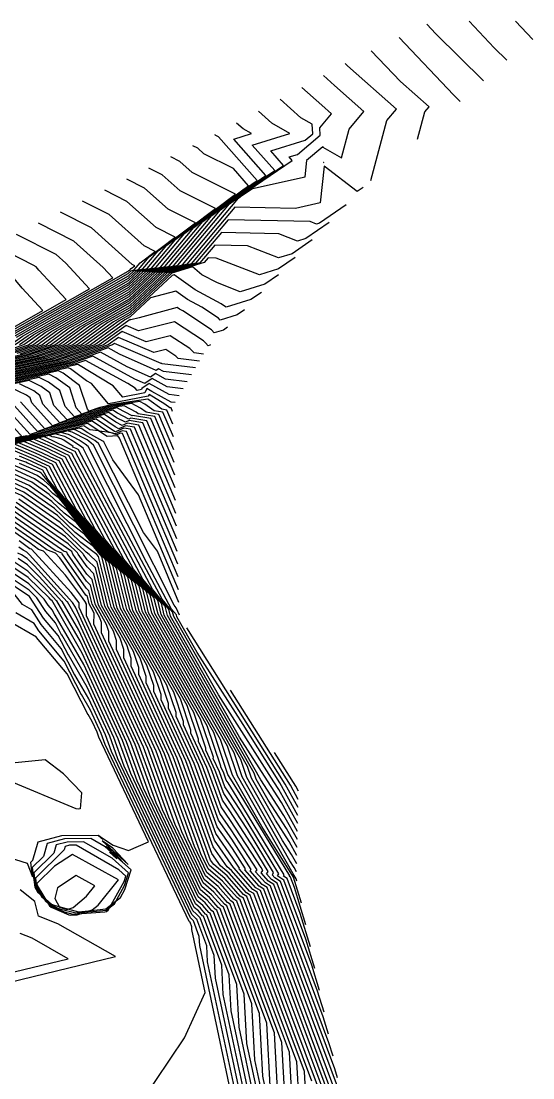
# Model space of a CAD drawing. Header units: metres. Extents: x -113 to 31, y -63 to 51.
# Drawn here: x -2 to 30.8, y -17.1 to 50.6 of the extents above; entities that cross this region are included whole.
import ezdxf

# ---------------------------------------------------------------- set-up
doc = ezdxf.new("R2010")
doc.units = ezdxf.units.M

msp = doc.modelspace()

# ---------------------------------------------------------------- linework, layer by layer
for p, q in [((23.961, 50.415), (24.553, 49.792)), ((26.686, 50.594), (28.284, 48.893)), ((30.76, 49.423), (29.653, 50.601)), ((22.183, 49.562), (25.676, 45.888)), ((24.553, 49.792), (27.598, 46.779)), ((28.284, 48.893), (29.092, 48.094)), ((22.274, 46.743), (20.405, 48.708)), ((18.873, 47.749), (18.727, 47.879)), ((22.026, 44.971), (18.873, 47.749)), ((18.054, 46.479), (17.338, 47.118)), ((24.114, 45.122), (22.274, 46.743)), ((17.235, 45.21), (15.949, 46.358)), ((19.938, 44.82), (18.054, 46.479)), ((15.886, 44.414), (14.56, 45.597)), ((25.676, 45.888), (26.105, 45.464)), ((14.04, 44.062), (13.171, 44.837)), ((17.101, 43.771), (17.85, 44.669)), ((17.85, 44.669), (17.235, 45.21)), ((18.983, 43.676), (19.938, 44.82)), ((21.408, 44.23), (22.026, 44.971)), ((23.362, 43.04), (23.833, 44.785)), ((23.833, 44.785), (24.114, 45.122)), ((12.194, 43.709), (11.782, 44.077)), ((15.184, 43.413), (14.04, 44.062)), ((16.629, 43.993), (15.886, 44.414)), ((16.657, 43.38), (16.629, 43.993)), ((20.375, 40.398), (21.408, 44.23)), ((10.419, 43.307), (10.391, 43.321)), ((10.456, 43.274), (10.419, 43.307)), ((11.597, 43.049), (12.736, 43.402)), ((12.736, 43.402), (12.194, 43.709)), ((12.78, 42.668), (15.184, 43.413)), ((16.179, 42.973), (16.657, 43.38)), ((17.123, 43.303), (17.101, 43.771)), ((18.491, 41.85), (18.983, 43.676)), ((10.627, 43.189), (10.456, 43.274)), ((13.101, 40.387), (10.627, 43.189)), ((13.661, 40.712), (11.597, 43.049)), ((14.221, 41.036), (12.78, 42.668)), ((13.964, 42.287), (16.179, 42.973)), ((15.674, 42.069), (17.123, 43.303)), ((9.285, 42.458), (8.978, 42.613)), ((9.689, 42.096), (9.285, 42.458)), ((11.575, 41.156), (9.689, 42.096)), ((14.781, 41.361), (13.964, 42.287)), ((15.147, 41.906), (15.674, 42.069)), ((16.261, 41.688), (17.3, 42.564)), ((17.3, 42.564), (17.309, 42.532)), ((17.309, 42.532), (18.491, 41.85)), ((8.15, 41.608), (7.565, 41.904)), ((8.922, 40.918), (8.15, 41.608)), ((12.045, 39.436), (15.341, 41.685)), ((12.069, 39.51), (14.781, 41.361)), ((15.341, 41.685), (15.147, 41.906)), ((16.176, 40.634), (16.288, 41.672)), ((16.288, 41.672), (16.261, 41.688)), ((17.39, 41.318), (17.135, 38.958)), ((17.361, 41.558), (17.345, 41.544)), ((17.345, 41.544), (17.368, 41.53)), ((17.368, 41.53), (17.361, 41.558)), ((19.508, 39.688), (17.39, 41.318)), ((7.016, 40.759), (6.152, 41.196)), ((8.155, 39.74), (7.016, 40.759)), ((11.717, 39.525), (8.922, 40.918)), ((12.541, 40.063), (11.575, 41.156)), ((12.094, 39.585), (14.221, 41.036)), ((12.118, 39.659), (13.661, 40.712)), ((12.792, 39.888), (16.176, 40.634)), ((5.882, 39.909), (4.739, 40.488)), ((12.142, 39.733), (13.101, 40.387)), ((12.167, 39.807), (12.541, 40.063)), ((19.887, 39.947), (19.508, 39.688)), ((4.747, 39.06), (3.326, 39.779)), ((7.388, 38.561), (5.882, 39.909)), ((7.89, 36.639), (11.717, 39.525)), ((10.427, 38.608), (8.155, 39.74)), ((8.302, 35.002), (11.904, 39.274)), ((8.463, 37.015), (12.167, 39.807)), ((9.036, 37.392), (12.142, 39.733)), ((9.61, 37.768), (12.118, 39.659)), ((10.183, 38.145), (12.094, 39.585)), ((10.757, 38.521), (12.069, 39.51)), ((11.33, 38.897), (12.045, 39.436)), ((11.904, 39.274), (12.021, 39.362)), ((12.021, 39.362), (12.792, 39.888)), ((3.613, 38.211), (1.913, 39.071)), ((6.621, 37.383), (4.747, 39.06)), ((7.316, 36.263), (10.427, 38.608)), ((8.021, 34.972), (11.33, 38.897)), ((11.67, 38.693), (8.584, 35.032)), ((15.561, 38.611), (11.67, 38.693)), ((17.135, 38.958), (15.561, 38.611)), ((18.8, 38.828), (17.094, 37.662)), ((2.479, 37.361), (0.5, 38.362)), ((5.854, 36.205), (3.613, 38.211)), ((9.136, 37.69), (7.388, 38.561)), ((7.458, 34.912), (10.183, 38.145)), ((7.739, 34.942), (10.757, 38.521)), ((1.344, 36.512), (-0.914, 37.654)), ((5.087, 35.027), (2.479, 37.361)), ((7.845, 36.773), (6.621, 37.383)), ((6.743, 35.886), (9.136, 37.69)), ((6.895, 34.852), (9.036, 37.392)), ((7.176, 34.882), (9.61, 37.768)), ((11.24, 37.879), (8.865, 35.062)), ((16.483, 37.769), (11.24, 37.879)), ((17.713, 37.709), (16.214, 36.685)), ((16.906, 37.605), (16.483, 37.769)), ((17.094, 37.662), (16.906, 37.605)), ((0.21, 35.662), (-2.327, 36.945)), ((6.169, 35.51), (7.845, 36.773)), ((6.332, 34.792), (7.89, 36.639)), ((6.613, 34.822), (8.463, 37.015)), ((10.809, 37.065), (9.146, 35.092)), ((14.481, 36.988), (10.809, 37.065)), ((15.682, 36.521), (14.481, 36.988)), ((16.627, 36.589), (15.335, 35.708)), ((16.214, 36.685), (15.682, 36.521)), ((-1.264, 34.985), (-3.74, 36.237)), ((3.238, 34.817), (1.344, 36.512)), ((5.769, 34.731), (6.743, 35.886)), ((6.554, 35.856), (5.854, 36.205)), ((6.05, 34.761), (7.316, 36.263)), ((10.379, 36.25), (9.428, 35.123)), ((12.479, 36.207), (10.379, 36.25)), ((14.459, 35.437), (12.479, 36.207)), ((0.841, 35.097), (0.21, 35.662)), ((5.487, 34.701), (6.169, 35.51)), ((5.596, 35.134), (6.554, 35.856)), ((9.949, 35.436), (9.709, 35.153)), ((10.477, 35.425), (9.949, 35.436)), ((13.235, 34.354), (10.477, 35.425)), ((15.54, 35.47), (14.456, 34.73)), ((15.335, 35.708), (14.459, 35.437)), ((-2.679, 30.307), (4.832, 34.582)), ((-1.059, 34.862), (-1.264, 34.985)), ((-0.89, 34.659), (-1.059, 34.862)), ((0.86, 32.771), (-0.89, 34.659)), ((2.35, 33.469), (0.841, 35.097)), ((3.84, 34.167), (3.238, 34.817)), ((4.832, 34.582), (4.881, 34.628)), ((4.838, 34.436), (5.034, 34.618)), ((4.845, 34.29), (5.188, 34.609)), ((4.851, 34.144), (5.341, 34.599)), ((4.858, 33.997), (5.494, 34.59)), ((4.864, 33.851), (5.647, 34.581)), ((4.871, 33.705), (5.8, 34.571)), ((4.877, 33.559), (5.953, 34.562)), ((4.881, 34.628), (4.924, 34.641)), ((4.884, 33.413), (6.106, 34.552)), ((4.89, 33.267), (6.26, 34.543)), ((4.897, 33.121), (6.413, 34.533)), ((4.903, 32.975), (6.566, 34.524)), ((4.91, 32.829), (6.719, 34.514)), ((4.924, 34.641), (5.022, 34.757)), ((5.022, 34.757), (5.264, 34.939)), ((5.034, 34.618), (5.206, 34.671)), ((5.264, 34.939), (5.087, 35.027)), ((5.188, 34.609), (5.487, 34.701)), ((5.206, 34.671), (5.596, 35.134)), ((5.341, 34.599), (5.769, 34.731)), ((5.494, 34.59), (6.05, 34.761)), ((5.647, 34.581), (6.332, 34.792)), ((5.8, 34.571), (6.613, 34.822)), ((5.953, 34.562), (6.895, 34.852)), ((6.106, 34.552), (7.176, 34.882)), ((6.26, 34.543), (7.458, 34.912)), ((6.413, 34.533), (7.739, 34.942)), ((6.566, 34.524), (8.021, 34.972)), ((6.719, 34.514), (8.302, 35.002)), ((8.584, 35.032), (6.872, 34.505)), ((8.865, 35.062), (7.025, 34.496)), ((9.146, 35.092), (7.178, 34.486)), ((9.428, 35.123), (7.331, 34.477)), ((9.709, 35.153), (7.485, 34.467)), ((8.948, 34.861), (7.638, 34.458)), ((9.559, 34.347), (8.948, 34.861)), ((14.456, 34.73), (13.235, 34.354)), ((-3.044, 30.249), (3.84, 34.167)), ((-1.955, 33.502), (-2.462, 34.111)), ((-2.314, 30.365), (4.838, 34.436)), ((-1.948, 30.423), (4.845, 34.29)), ((-1.583, 30.481), (4.851, 34.144)), ((-1.218, 30.539), (4.858, 33.997)), ((-0.853, 30.597), (4.864, 33.851)), ((6.872, 34.505), (4.916, 32.683)), ((7.025, 34.496), (4.922, 32.536)), ((7.178, 34.486), (4.929, 32.39)), ((7.331, 34.477), (4.935, 32.244)), ((7.485, 34.467), (4.942, 32.098)), ((7.638, 34.458), (4.948, 31.952)), ((7.649, 34.316), (4.955, 31.806)), ((7.785, 34.353), (7.649, 34.316)), ((9.13, 33.394), (7.785, 34.353)), ((10.548, 33.838), (9.559, 34.347)), ((12.011, 33.27), (10.548, 33.838)), ((14.453, 34.351), (13.577, 33.753)), ((-3.409, 30.191), (2.35, 33.469)), ((-0.63, 32.072), (-1.955, 33.502)), ((-0.488, 30.656), (4.871, 33.705)), ((-0.122, 30.714), (4.877, 33.559)), ((0.243, 30.772), (4.884, 33.413)), ((0.608, 30.83), (4.89, 33.267)), ((7.875, 33.311), (6.264, 32.874)), ((8.629, 32.773), (7.875, 33.311)), ((10.785, 32.507), (9.13, 33.394)), ((13.577, 33.753), (12.011, 33.27)), ((13.366, 33.232), (12.697, 32.775)), ((-3.774, 30.133), (0.86, 32.771)), ((0.973, 30.888), (4.897, 33.121)), ((1.339, 30.946), (4.903, 32.975)), ((1.704, 31.004), (4.91, 32.829)), ((4.916, 32.683), (2.069, 31.062)), ((4.922, 32.536), (2.434, 31.12)), ((6.264, 32.874), (4.961, 31.66)), ((9.557, 32.276), (8.629, 32.773)), ((11.076, 32.316), (10.785, 32.507)), ((12.697, 32.775), (11.103, 32.283)), ((-4.14, 30.075), (-0.63, 32.072)), ((4.929, 32.39), (2.799, 31.178)), ((4.935, 32.244), (3.165, 31.236)), ((4.942, 32.098), (3.53, 31.295)), ((4.948, 31.952), (3.895, 31.353)), ((4.955, 31.806), (4.26, 31.411)), ((7.965, 32.269), (5.536, 31.609)), ((8.128, 32.153), (7.965, 32.269)), ((8.329, 32.045), (8.128, 32.153)), ((10.168, 30.837), (8.329, 32.045)), ((10.622, 31.576), (9.557, 32.276)), ((11.103, 32.283), (11.076, 32.316)), ((12.28, 32.113), (11.818, 31.798)), ((2.799, 31.178), (0.992, 29.876)), ((3.165, 31.236), (1.276, 29.875)), ((3.53, 31.295), (1.559, 29.874)), ((3.895, 31.353), (1.843, 29.873)), ((4.26, 31.411), (2.126, 29.872)), ((4.625, 31.469), (2.41, 29.871)), ((4.952, 31.499), (2.693, 29.871)), ((4.961, 31.66), (4.625, 31.469)), ((4.999, 31.478), (4.952, 31.499)), ((5.536, 31.609), (4.999, 31.478)), ((7.793, 31.339), (5.488, 30.776)), ((9.668, 30.124), (7.793, 31.339)), ((10.718, 31.459), (10.622, 31.576)), ((11.818, 31.798), (10.718, 31.459)), ((-2.41, 29.885), (-1.583, 30.481)), ((-2.126, 29.884), (-1.218, 30.539)), ((-1.843, 29.884), (-0.853, 30.597)), ((-1.559, 29.883), (-0.488, 30.656)), ((-1.276, 29.882), (-0.122, 30.714)), ((-0.992, 29.881), (0.243, 30.772)), ((-0.709, 29.88), (0.608, 30.83)), ((-0.425, 29.88), (0.973, 30.888)), ((-0.142, 29.879), (1.339, 30.946)), ((0.142, 29.878), (1.704, 31.004)), ((2.069, 31.062), (0.425, 29.877)), ((2.434, 31.12), (0.709, 29.876)), ((4.704, 31.115), (2.977, 29.87)), ((4.457, 30.732), (3.261, 29.869)), ((5.977, 30.074), (4.457, 30.732)), ((5.488, 30.776), (4.704, 31.115)), ((7.522, 30.451), (5.977, 30.074)), ((8.779, 29.637), (7.522, 30.451)), ((10.333, 30.634), (10.168, 30.837)), ((10.939, 30.82), (10.333, 30.634)), ((11.193, 30.994), (10.939, 30.82)), ((-3.021, 29.478), (-1.843, 29.884)), ((-2.834, 29.444), (-1.559, 29.883)), ((-2.693, 29.886), (-1.948, 30.423)), ((-2.648, 29.41), (-1.276, 29.882)), ((-2.461, 29.375), (-0.992, 29.881)), ((-2.275, 29.341), (-0.709, 29.88)), ((-2.089, 29.307), (-0.425, 29.88)), ((-1.902, 29.273), (-0.142, 29.879)), ((-1.716, 29.238), (0.142, 29.878)), ((0.425, 29.877), (-1.53, 29.204)), ((0.709, 29.876), (-1.343, 29.17)), ((0.992, 29.876), (-1.157, 29.136)), ((1.276, 29.875), (-0.971, 29.101)), ((1.559, 29.874), (-0.784, 29.067)), ((1.843, 29.873), (-0.598, 29.033)), ((2.126, 29.872), (-0.412, 28.999)), ((2.41, 29.871), (-0.225, 28.964)), ((2.693, 29.871), (-0.039, 28.93)), ((2.977, 29.87), (0.148, 28.896)), ((3.261, 29.869), (0.334, 28.861)), ((3.544, 29.868), (0.52, 28.827)), ((3.828, 29.867), (0.707, 28.793)), ((4.21, 30.349), (3.544, 29.868)), ((3.963, 29.965), (3.828, 29.867)), ((6.955, 28.67), (3.963, 29.965)), ((6.466, 29.372), (4.21, 30.349)), ((9.793, 30), (9.668, 30.124)), ((9.949, 29.809), (9.793, 30)), ((10.06, 29.843), (9.949, 29.809)), ((10.106, 29.875), (10.06, 29.843)), ((-4.639, 28.687), (-1.902, 29.273)), ((-4.604, 28.62), (-1.716, 29.238)), ((-1.53, 29.204), (-4.568, 28.554)), ((-1.343, 29.17), (-4.533, 28.487)), ((-1.157, 29.136), (-4.498, 28.421)), ((-0.971, 29.101), (-4.462, 28.354)), ((3.542, 29.671), (0.893, 28.759)), ((3.06, 29.406), (1.079, 28.724)), ((2.578, 29.142), (1.266, 28.69)), ((5.258, 27.668), (2.578, 29.142)), ((4.763, 28.47), (3.06, 29.406)), ((4.268, 29.271), (3.542, 29.671)), ((6.621, 28.236), (4.268, 29.271)), ((7.25, 29.564), (6.466, 29.372)), ((7.889, 29.15), (7.25, 29.564)), ((8.033, 29.006), (7.889, 29.15)), ((9.063, 29.354), (8.779, 29.637)), ((9.661, 29.28), (9.063, 29.354)), ((-0.784, 29.067), (-4.427, 28.287)), ((-0.598, 29.033), (-4.392, 28.221)), ((-0.412, 28.999), (-4.356, 28.154)), ((-0.225, 28.964), (-4.321, 28.088)), ((-0.039, 28.93), (-4.286, 28.021)), ((0.148, 28.896), (-4.251, 27.954)), ((0.334, 28.861), (-4.215, 27.888)), ((0.52, 28.827), (-4.18, 27.821)), ((0.707, 28.793), (-4.145, 27.755)), ((0.893, 28.759), (-4.109, 27.688)), ((1.079, 28.724), (-4.074, 27.622)), ((1.266, 28.69), (-4.039, 27.555)), ((1.452, 28.656), (-4.003, 27.488)), ((1.609, 28.615), (-3.968, 27.422)), ((2.096, 28.878), (1.452, 28.656)), ((1.615, 28.613), (1.609, 28.615)), ((1.65, 28.586), (1.615, 28.613)), ((3.876, 27.247), (1.65, 28.586)), ((4.8, 27.391), (2.096, 28.878)), ((6.26, 27.812), (4.763, 28.47)), ((6.979, 28.676), (6.955, 28.67)), ((6.999, 28.663), (6.979, 28.676)), ((7.003, 28.659), (6.999, 28.663)), ((9.14, 28.392), (7.003, 28.659)), ((9.401, 28.836), (8.033, 29.006)), ((0.987, 28.408), (-3.933, 27.355)), ((0.365, 28.201), (-3.897, 27.289)), ((-0.258, 27.993), (-3.862, 27.222)), ((-0.88, 27.786), (-3.827, 27.155)), ((-0.268, 27.488), (-0.88, 27.786)), ((0.202, 27.769), (-0.258, 27.993)), ((1.084, 27.118), (0.202, 27.769)), ((0.673, 28.05), (0.365, 28.201)), ((1.719, 27.277), (0.673, 28.05)), ((1.144, 28.332), (0.987, 28.408)), ((2.17, 27.574), (1.144, 28.332)), ((6.577, 28.032), (6.26, 27.812)), ((7.213, 27.68), (6.577, 28.032)), ((6.777, 28.345), (6.621, 28.236)), ((7.09, 28.172), (6.777, 28.345)), ((8.88, 27.948), (7.09, 28.172)), ((-1.503, 27.579), (-3.791, 27.089)), ((-1.681, 26.645), (-2.747, 27.164)), ((-1.21, 26.926), (-2.125, 27.371)), ((-0.739, 27.207), (-1.503, 27.579)), ((-0.187, 26.799), (-0.739, 27.207)), ((0.449, 26.958), (-0.268, 27.488)), ((1.506, 25.835), (1.084, 27.118)), ((2.22, 25.755), (1.719, 27.277)), ((2.477, 27.389), (2.17, 27.574)), ((3.572, 26.086), (2.477, 27.389)), ((4.485, 26.522), (3.876, 27.247)), ((5.275, 27.105), (4.8, 27.391)), ((5.898, 27.387), (5.258, 27.668)), ((5.398, 26.959), (5.275, 27.105)), ((5.717, 27.087), (5.683, 27.014)), ((6.178, 27.407), (5.717, 27.087)), ((6.378, 27.719), (5.898, 27.387)), ((6.035, 27.081), (5.903, 26.795)), ((6.344, 26.891), (6.035, 27.081)), ((7.459, 26.696), (6.178, 27.407)), ((7.336, 27.188), (6.378, 27.719)), ((8.62, 27.504), (7.213, 27.68)), ((8.359, 27.06), (7.336, 27.188)), ((-1.457, 26.479), (-1.681, 26.645)), ((-1.35, 26.154), (-1.457, 26.479)), ((-0.822, 26.639), (-1.21, 26.926)), ((-0.636, 26.074), (-0.822, 26.639)), ((0.078, 25.994), (-0.187, 26.799)), ((0.792, 25.914), (0.449, 26.958)), ((6.122, 26.577), (3.572, 26.086)), ((5.903, 26.795), (4.485, 26.522)), ((5.683, 27.014), (5.398, 26.959)), ((6.174, 26.689), (6.122, 26.577)), ((7.188, 26.067), (6.174, 26.689)), ((7.583, 26.205), (6.344, 26.891)), ((8.099, 26.617), (7.459, 26.696)), ((-0.971, 24.316), (-2.46, 25.962)), ((-0.499, 24.503), (-2.064, 26.233)), ((-0.027, 24.691), (-1.35, 26.154)), ((0.445, 24.879), (-0.636, 26.074)), ((0.917, 25.067), (0.078, 25.994)), ((1.389, 25.255), (0.792, 25.914)), ((1.861, 25.443), (1.506, 25.835)), ((3.131, 25.739), (1.971, 25.453)), ((2.333, 25.631), (2.22, 25.755)), ((3.022, 25.865), (2.333, 25.631)), ((3.261, 25.848), (2.496, 25.659)), ((4.127, 25.834), (2.87, 25.522)), ((4.097, 25.903), (3, 25.631)), ((3.392, 25.956), (3.022, 25.865)), ((3.949, 25.942), (3.131, 25.739)), ((3.8, 25.982), (3.261, 25.848)), ((3.652, 26.021), (3.392, 25.956)), ((6.083, 26.387), (3.652, 26.021)), ((5.577, 26.249), (3.8, 25.982)), ((5.071, 26.111), (3.949, 25.942)), ((4.565, 25.973), (4.097, 25.903)), ((4.189, 25.792), (4.127, 25.834)), ((5.083, 25.323), (4.189, 25.792)), ((5.336, 25.564), (4.565, 25.973)), ((5.612, 25.824), (5.071, 26.111)), ((5.889, 26.084), (5.577, 26.249)), ((5.986, 25.555), (5.612, 25.824)), ((6.49, 25.652), (5.889, 26.084)), ((6.165, 26.344), (6.083, 26.387)), ((6.994, 25.748), (6.165, 26.344)), ((7.319, 25.694), (6.994, 25.748)), ((7.498, 25.844), (7.188, 26.067)), ((7.579, 25.831), (7.498, 25.844)), ((7.674, 25.606), (7.579, 25.831)), ((7.839, 26.173), (7.583, 26.205)), ((-1.443, 24.128), (-2.677, 25.492)), ((2.348, 25.088), (-1.183, 24.216)), ((2.479, 25.196), (-0.657, 24.422)), ((2.609, 25.305), (-0.132, 24.628)), ((2.739, 25.413), (0.394, 24.834)), ((0.92, 25.04), (0.445, 24.879)), ((1.445, 25.247), (0.917, 25.067)), ((2.87, 25.522), (0.92, 25.04)), ((1.971, 25.453), (1.389, 25.255)), ((3, 25.631), (1.445, 25.247)), ((2.496, 25.659), (1.861, 25.443)), ((2.786, 25.12), (2.218, 24.979)), ((3.054, 25.263), (2.348, 25.088)), ((3.322, 25.406), (2.479, 25.196)), ((3.59, 25.549), (2.609, 25.305)), ((3.859, 25.691), (2.739, 25.413)), ((3.95, 24.332), (2.786, 25.12)), ((3.998, 24.624), (3.054, 25.263)), ((4.046, 24.916), (3.322, 25.406)), ((4.094, 25.208), (3.59, 25.549)), ((4.141, 25.5), (3.859, 25.691)), ((4.658, 24.912), (4.094, 25.208)), ((4.871, 25.117), (4.141, 25.5)), ((5.006, 25.179), (4.871, 25.117)), ((6.023, 25.011), (5.006, 25.179)), ((5.119, 25.339), (5.083, 25.323)), ((6.282, 25.148), (5.119, 25.339)), ((5.482, 25.459), (5.336, 25.564)), ((6.542, 25.284), (5.482, 25.459)), ((6.801, 25.421), (5.986, 25.555)), ((7.811, 21.529), (6.282, 25.148)), ((7.06, 25.558), (6.49, 25.652)), ((7.784, 22.344), (6.542, 25.284)), ((7.756, 23.16), (6.801, 25.421)), ((7.729, 23.975), (7.06, 25.558)), ((7.701, 24.79), (7.319, 25.694)), ((1.826, 24.654), (-3.285, 23.392)), ((-1.914, 23.94), (-2.894, 25.023)), ((1.325, 24.452), (-2.87, 23.434)), ((1.957, 24.762), (-2.759, 23.598)), ((2.087, 24.871), (-2.234, 23.804)), ((0.919, 24.36), (-2.127, 23.622)), ((2.218, 24.979), (-1.708, 24.01)), ((-0.657, 24.422), (-0.971, 24.316)), ((1.696, 24.545), (-0.758, 23.939)), ((-0.132, 24.628), (-0.499, 24.503)), ((0.394, 24.834), (-0.027, 24.691)), ((1.243, 24.271), (0.919, 24.36)), ((1.476, 24.41), (1.325, 24.452)), ((2.096, 24.091), (1.476, 24.41)), ((1.714, 24.549), (1.696, 24.545)), ((1.757, 24.52), (1.714, 24.549)), ((1.821, 24.511), (1.757, 24.52)), ((2.241, 24.247), (1.821, 24.511)), ((1.982, 24.692), (1.826, 24.654)), ((2.25, 24.835), (1.957, 24.762)), ((2.366, 24.432), (1.982, 24.692)), ((2.518, 24.978), (2.087, 24.871)), ((2.975, 24.344), (2.25, 24.835)), ((2.927, 24.357), (2.366, 24.432)), ((3.584, 24.256), (2.518, 24.978)), ((4.44, 24.375), (3.995, 24.173)), ((4.234, 24.5), (3.998, 24.624)), ((4.553, 24.536), (4.021, 24.295)), ((4.446, 24.706), (4.046, 24.916)), ((4.666, 24.696), (4.234, 24.5)), ((4.726, 24.328), (4.44, 24.375)), ((4.779, 24.857), (4.446, 24.706)), ((4.986, 24.464), (4.553, 24.536)), ((4.893, 25.018), (4.658, 24.912)), ((5.245, 24.601), (4.666, 24.696)), ((5.504, 24.738), (4.779, 24.857)), ((5.764, 24.874), (4.893, 25.018)), ((7.949, 17.452), (4.986, 24.464)), ((7.921, 18.268), (5.245, 24.601)), ((7.894, 19.083), (5.504, 24.738)), ((7.866, 19.898), (5.764, 24.874)), ((7.839, 20.714), (6.023, 25.011)), ((-1.384, 23.809), (-3.647, 23.407)), ((-0.642, 23.996), (-3.622, 23.467)), ((-0.758, 23.939), (-3.613, 23.247)), ((-0.314, 24.11), (-3.596, 23.528)), ((-0.763, 24.086), (-3.57, 23.588)), ((-1.212, 24.062), (-3.545, 23.648)), ((-1.661, 24.037), (-3.519, 23.708)), ((-0.88, 22.833), (-3.382, 23.909)), ((-0.696, 22.966), (-2.884, 23.906)), ((-0.513, 23.099), (-2.297, 23.865)), ((-1.711, 23.825), (-2.11, 24.013)), ((-1.708, 24.01), (-1.914, 23.94)), ((-0.33, 23.231), (-1.711, 23.825)), ((-1.125, 23.784), (-1.661, 24.037)), ((-1.183, 24.216), (-1.443, 24.128)), ((0.513, 24.269), (-1.384, 23.809)), ((-0.538, 23.743), (-1.212, 24.062)), ((-0.147, 23.364), (-1.125, 23.784)), ((0.048, 23.703), (-0.763, 24.086)), ((0.107, 24.178), (-0.642, 23.996)), ((0.036, 23.497), (-0.538, 23.743)), ((0.014, 23.955), (-0.314, 24.11)), ((0.051, 23.99), (0.014, 23.955)), ((0.219, 23.629), (0.048, 23.703)), ((0.543, 23.854), (0.051, 23.99)), ((0.776, 23.993), (0.107, 24.178)), ((1.01, 24.132), (0.513, 24.269)), ((0.701, 23.773), (0.543, 23.854)), ((1.297, 23.364), (0.701, 23.773)), ((1.2, 23.775), (0.776, 23.993)), ((1.7, 23.777), (1.01, 24.132)), ((1.859, 23.323), (1.2, 23.775)), ((2.199, 23.78), (1.243, 24.271)), ((2.082, 23.515), (1.7, 23.777)), ((2.706, 23.75), (2.096, 24.091)), ((2.305, 23.707), (2.199, 23.78)), ((3.218, 23.699), (2.241, 24.247)), ((2.601, 23.459), (2.305, 23.707)), ((2.932, 23.56), (2.706, 23.75)), ((3.496, 23.998), (2.927, 24.357)), ((3.68, 24.249), (2.975, 24.344)), ((3.264, 23.661), (3.218, 23.699)), ((4.171, 24.04), (3.496, 23.998)), ((3.839, 24.222), (3.584, 24.256)), ((4.109, 24.115), (3.68, 24.249)), ((3.995, 24.173), (3.839, 24.222)), ((4.021, 24.295), (3.95, 24.332)), ((4.327, 24.214), (4.109, 24.115)), ((4.273, 23.901), (4.171, 24.04)), ((8.031, 15.007), (4.273, 23.901)), ((4.467, 24.191), (4.327, 24.214)), ((8.004, 15.822), (4.467, 24.191)), ((7.976, 16.637), (4.726, 24.328)), ((-1.063, 22.701), (-2.967, 23.519)), ((-1.246, 22.568), (-2.552, 23.129)), ((0.159, 22.766), (-0.513, 23.099)), ((0.451, 22.845), (-0.33, 23.231)), ((0.743, 22.924), (-0.147, 23.364)), ((1.034, 23.003), (0.036, 23.497)), ((1.326, 23.082), (0.219, 23.629)), ((1.256, 23.34), (1.294, 23.351)), ((1.618, 23.161), (1.256, 23.34)), ((1.294, 23.351), (1.297, 23.364)), ((1.434, 23.033), (1.326, 23.082)), ((5.779, 14.877), (1.434, 23.033)), ((1.64, 23.151), (1.618, 23.161)), ((6.39, 14.237), (1.64, 23.151)), ((1.939, 23.256), (1.859, 23.323)), ((3.536, 20.099), (1.939, 23.256)), ((2.27, 23.358), (2.082, 23.515)), ((6.037, 15.909), (2.27, 23.358)), ((7.787, 13.205), (2.601, 23.459)), ((5.816, 17.86), (2.932, 23.56)), ((3.844, 22.514), (3.264, 23.661)), ((-1.722, 22.35), (-2.431, 22.602)), ((-1.429, 22.435), (-2.137, 22.74)), ((-1.612, 22.303), (-1.722, 22.35)), ((-1.3, 22.372), (-1.429, 22.435)), ((-0.425, 21.973), (-1.3, 22.372)), ((-1.008, 22.451), (-1.246, 22.568)), ((-0.717, 22.53), (-1.063, 22.701)), ((-0.218, 22.09), (-1.008, 22.451)), ((-0.425, 22.608), (-0.88, 22.833)), ((-0.012, 22.208), (-0.717, 22.53)), ((-0.133, 22.687), (-0.696, 22.966)), ((0.195, 22.326), (-0.425, 22.608)), ((0.401, 22.444), (-0.133, 22.687)), ((0.608, 22.562), (0.159, 22.766)), ((2.727, 18.078), (0.401, 22.444)), ((0.814, 22.68), (0.451, 22.845)), ((3.338, 17.438), (0.608, 22.562)), ((1.021, 22.797), (0.743, 22.924)), ((3.948, 16.797), (0.814, 22.68)), ((4.559, 16.157), (1.021, 22.797)), ((1.227, 22.915), (1.034, 23.003)), ((5.169, 15.517), (1.227, 22.915)), ((5.487, 20.278), (3.844, 22.514)), ((-2.013, 20.215), (-6.083, 22.065)), ((-1.844, 20.429), (-5.614, 22.143)), ((-1.674, 20.643), (-4.841, 22.083)), ((-1.505, 20.857), (-4.067, 22.022)), ((-1.336, 21.072), (-3.294, 21.961)), ((-1.747, 21.84), (-2.734, 22.255)), ((-1.167, 21.286), (-2.521, 21.901)), ((-0.974, 21.78), (-2.135, 22.268)), ((-0.998, 21.5), (-1.747, 21.84)), ((-1.592, 22.293), (-1.612, 22.303)), ((-0.631, 21.855), (-1.592, 22.293)), ((-0.829, 21.714), (-0.974, 21.78)), ((-0.747, 21.656), (-0.829, 21.714)), ((-0.703, 21.614), (-0.747, 21.656)), ((-0.325, 21.279), (-0.631, 21.855)), ((0.286, 20.638), (-0.425, 21.973)), ((0.896, 19.998), (-0.218, 22.09)), ((1.507, 19.358), (-0.012, 22.208)), ((2.117, 18.718), (0.195, 22.326)), ((-0.226, 20.298), (-1.336, 21.072)), ((-0.399, 20.751), (-1.167, 21.286)), ((-0.573, 21.204), (-0.998, 21.5)), ((-0.658, 21.58), (-0.703, 21.614)), ((4.571, 15.194), (-0.658, 21.58)), ((-0.347, 20.986), (-0.573, 21.204)), ((-0.113, 20.81), (-0.347, 20.986)), ((4.81, 15.007), (-0.325, 21.279)), ((0.295, 18.94), (-1.844, 20.429)), ((0.122, 19.393), (-1.674, 20.643)), ((-0.052, 19.845), (-1.505, 20.857)), ((0.009, 20.358), (-0.399, 20.751)), ((4.331, 15.381), (-0.113, 20.81)), ((0.431, 20.04), (0.009, 20.358)), ((5.049, 14.82), (0.286, 20.638)), ((0.816, 17.581), (-2.351, 19.787)), ((0.643, 18.034), (-2.182, 20.001)), ((0.469, 18.487), (-2.013, 20.215)), ((0.365, 19.73), (-0.226, 20.298)), ((0.721, 19.102), (-0.052, 19.845)), ((0.975, 19.269), (0.365, 19.73)), ((4.092, 15.568), (0.431, 20.04)), ((5.288, 14.634), (0.896, 19.998)), ((7, 13.596), (3.536, 20.099)), ((8.059, 14.191), (5.487, 20.278)), ((0.561, 16.764), (-2.858, 19.145)), ((1.164, 16.676), (-2.689, 19.359)), ((0.99, 17.129), (-2.52, 19.573)), ((1.077, 18.474), (0.122, 19.393)), ((1.52, 18.499), (0.721, 19.102)), ((3.853, 15.754), (0.975, 19.269)), ((5.527, 14.447), (1.507, 19.358)), ((-1.473, 17.185), (-3.365, 18.503)), ((-0.795, 17.044), (-3.196, 18.717)), ((-0.117, 16.904), (-3.027, 18.931)), ((1.433, 17.846), (0.295, 18.94)), ((1.79, 17.218), (0.469, 18.487)), ((2.064, 17.728), (1.077, 18.474)), ((3.614, 15.941), (1.52, 18.499)), ((5.767, 14.26), (2.117, 18.718)), ((2.146, 16.59), (0.643, 18.034)), ((2.609, 16.958), (1.433, 17.846)), ((3.374, 16.128), (2.064, 17.728)), ((6.006, 14.073), (2.727, 18.078)), ((6.701, 16.655), (5.816, 17.86)), ((-1.461, 16.815), (-2.151, 17.325)), ((-0.923, 16.778), (-1.473, 17.185)), ((-0.386, 16.742), (-0.795, 17.044)), ((1.948, 16.494), (0.816, 17.581)), ((1.58, 16.562), (0.99, 17.129)), ((2.818, 16.441), (1.79, 17.218)), ((3.135, 16.315), (2.609, 16.958)), ((6.245, 13.887), (3.338, 17.438)), ((-2.008, 16.432), (-2.246, 16.539)), ((-1.889, 16.72), (-2.175, 16.914)), ((-1.637, 16.185), (-2.008, 16.432)), ((-1.8, 16.681), (-1.889, 16.72)), ((-1.661, 16.588), (-1.8, 16.681)), ((-1.488, 16.417), (-1.661, 16.588)), ((1.265, 13.38), (-1.488, 16.417)), ((-1.369, 16.781), (-1.461, 16.815)), ((1.189, 14.016), (-1.369, 16.781)), ((-0.602, 16.659), (-0.923, 16.778)), ((0.82, 15.122), (-0.602, 16.659)), ((0.165, 16.537), (-0.386, 16.742)), ((0.152, 16.706), (-0.117, 16.904)), ((0.589, 16.542), (0.152, 16.706)), ((0.451, 16.227), (0.165, 16.537)), ((0.689, 16.669), (0.561, 16.764)), ((0.612, 16.497), (0.589, 16.542)), ((2.138, 14.296), (0.612, 16.497)), ((0.898, 16.591), (0.689, 16.669)), ((0.952, 16.486), (0.898, 16.591)), ((2.157, 14.746), (0.952, 16.486)), ((1.212, 16.63), (1.164, 16.676)), ((1.291, 16.474), (1.212, 16.63)), ((2.176, 15.197), (1.291, 16.474)), ((1.631, 16.463), (1.58, 16.562)), ((2.196, 15.647), (1.631, 16.463)), ((1.97, 16.451), (1.948, 16.494)), ((2.215, 16.098), (1.97, 16.451)), ((2.342, 16.442), (2.146, 16.59)), ((2.837, 15.953), (2.342, 16.442)), ((2.941, 16.32), (2.818, 16.441)), ((3.734, 13.081), (2.941, 16.32)), ((3.934, 13.051), (3.135, 16.315)), ((6.484, 13.7), (3.948, 16.797)), ((8.086, 13.376), (6.701, 16.655)), ((-1.566, 14.977), (-2.63, 15.688)), ((-1.59, 15.379), (-2.423, 15.936)), ((-1.614, 15.782), (-2.215, 16.184)), ((-1.176, 15.73), (-1.637, 16.185)), ((-0.864, 15.043), (-1.614, 15.782)), ((0.923, 13.414), (-1.176, 15.73)), ((0.67, 15.935), (0.451, 16.227)), ((2.119, 13.845), (0.67, 15.935)), ((2.63, 15.218), (2.196, 15.647)), ((2.733, 15.585), (2.215, 16.098)), ((3.332, 13.141), (2.733, 15.585)), ((3.533, 13.111), (2.837, 15.953)), ((4.135, 13.021), (3.374, 16.128)), ((4.336, 12.991), (3.614, 15.941)), ((4.537, 12.96), (3.853, 15.754)), ((4.738, 12.93), (4.092, 15.568)), ((6.723, 13.513), (4.559, 16.157)), ((7.611, 12.956), (6.037, 15.909)), ((-1.494, 13.768), (-3.253, 14.943)), ((-1.518, 14.171), (-3.045, 15.191)), ((-1.542, 14.574), (-2.838, 15.44)), ((-0.552, 14.356), (-1.59, 15.379)), ((-0.24, 13.669), (-1.566, 14.977)), ((0.581, 13.448), (-0.864, 15.043)), ((1.908, 13.671), (0.82, 15.122)), ((2.526, 14.851), (2.176, 15.197)), ((3.131, 13.171), (2.63, 15.218)), ((4.939, 12.9), (4.331, 15.381)), ((5.14, 12.87), (4.571, 15.194)), ((5.34, 12.84), (4.81, 15.007)), ((6.963, 13.326), (5.169, 15.517)), ((-0.546, 13.591), (-1.542, 14.574)), ((0.24, 13.482), (-0.552, 14.356)), ((2.319, 14.117), (2.138, 14.296)), ((2.423, 14.484), (2.157, 14.746)), ((2.729, 13.231), (2.423, 14.484)), ((2.93, 13.201), (2.526, 14.851)), ((5.541, 12.81), (5.049, 14.82)), ((5.742, 12.78), (5.288, 14.634)), ((5.943, 12.75), (5.527, 14.447)), ((6.144, 12.72), (5.767, 14.26)), ((7.202, 13.139), (5.779, 14.877)), ((7.441, 12.953), (6.39, 14.237)), ((-1.928, 13.24), (-2.615, 14.13)), ((-1.017, 13.677), (-1.518, 14.171)), ((-1.488, 13.762), (-1.494, 13.768)), ((-0.588, 12.376), (-1.488, 13.762)), ((-0.44, 12.788), (-1.017, 13.677)), ((-0.291, 13.199), (-0.546, 13.591)), ((-0.102, 13.516), (-0.24, 13.669)), ((1.688, 13.35), (1.189, 14.016)), ((2.099, 13.395), (1.908, 13.671)), ((2.216, 13.749), (2.119, 13.845)), ((2.328, 13.292), (2.216, 13.749)), ((2.529, 13.262), (2.319, 14.117)), ((6.345, 12.69), (6.006, 14.073)), ((6.545, 12.659), (6.245, 13.887)), ((6.746, 12.629), (6.484, 13.7)), ((7.68, 12.766), (7, 13.596)), ((-1.345, 12.902), (-1.928, 13.24)), ((-0.737, 11.965), (-1.345, 12.902)), ((-0.025, 12.881), (-0.291, 13.199)), ((-0.069, 13.514), (-0.102, 13.516)), ((1.879, 10.138), (-0.069, 13.514)), ((0.158, 12.525), (-0.025, 12.881)), ((0.265, 13.481), (0.24, 13.482)), ((1.771, 10.87), (0.265, 13.481)), ((0.6, 13.447), (0.581, 13.448)), ((1.664, 11.601), (0.6, 13.447)), ((0.934, 13.413), (0.923, 13.414)), ((1.557, 12.333), (0.934, 13.413)), ((1.268, 13.38), (1.265, 13.38)), ((1.449, 13.065), (1.268, 13.38)), ((5.541, 4.197), (1.449, 13.065)), ((1.686, 13.05), (1.688, 13.35)), ((5.811, 4.109), (1.686, 13.05)), ((2.112, 13.382), (2.099, 13.395)), ((2.127, 13.322), (2.112, 13.382)), ((2.162, 13.261), (2.127, 13.322)), ((2.169, 13.239), (2.162, 13.261)), ((2.164, 12.514), (2.169, 13.239)), ((2.591, 12.828), (2.328, 13.292)), ((3.021, 12.396), (2.529, 13.262)), ((3.451, 11.963), (2.729, 13.231)), ((3.881, 11.53), (2.93, 13.201)), ((4.31, 11.098), (3.131, 13.171)), ((4.74, 10.665), (3.332, 13.141)), ((5.17, 10.233), (3.533, 13.111)), ((5.6, 9.8), (3.734, 13.081)), ((6.029, 9.368), (3.934, 13.051)), ((6.459, 8.935), (4.135, 13.021)), ((6.889, 8.502), (4.336, 12.991)), ((7.319, 8.07), (4.537, 12.96)), ((7.749, 7.637), (4.738, 12.93)), ((8.178, 7.205), (4.939, 12.9)), ((8.608, 6.772), (5.14, 12.87)), ((6.947, 12.599), (6.723, 13.513)), ((7.148, 12.569), (6.963, 13.326)), ((7.349, 12.539), (7.202, 13.139)), ((7.55, 12.509), (7.441, 12.953)), ((7.919, 12.579), (7.611, 12.956)), ((7.915, 13.032), (7.787, 13.205)), ((8.114, 12.561), (7.915, 13.032)), ((-1.194, 12.029), (-2.368, 12.71)), ((0.355, 11.25), (-0.588, 12.376)), ((0.165, 12.065), (-0.44, 12.788)), ((0.162, 12.569), (0.158, 12.525)), ((1.986, 9.406), (0.162, 12.569)), ((5.27, 4.284), (1.557, 12.333)), ((6.082, 4.022), (2.164, 12.514)), ((2.647, 12.664), (2.591, 12.828)), ((2.642, 11.977), (2.647, 12.664)), ((3.124, 12.089), (3.021, 12.396)), ((9.038, 6.34), (5.34, 12.84)), ((9.468, 5.907), (5.541, 12.81)), ((9.897, 5.474), (5.742, 12.78)), ((10.327, 5.042), (5.943, 12.75)), ((10.757, 4.609), (6.144, 12.72)), ((11.187, 4.177), (6.345, 12.69)), ((11.616, 3.744), (6.545, 12.659)), ((12.046, 3.312), (6.746, 12.629)), ((12.476, 2.879), (6.947, 12.599)), ((12.906, 2.446), (7.148, 12.569)), ((13.328, 2.026), (7.349, 12.539)), ((11.969, 4.74), (7.55, 12.509)), ((7.751, 12.479), (7.68, 12.766)), ((10.609, 7.453), (7.751, 12.479)), ((7.951, 12.449), (7.919, 12.579)), ((9.25, 10.166), (7.951, 12.449)), ((-1.043, 11.157), (-2.808, 12.18)), ((-0.885, 11.553), (-1.194, 12.029)), ((0.734, 9.619), (-0.885, 11.553)), ((0.545, 10.434), (-0.737, 11.965)), ((0.579, 11.258), (0.165, 12.065)), ((5, 4.371), (1.664, 11.601)), ((6.352, 3.935), (2.642, 11.977)), ((3.12, 11.44), (3.124, 12.089)), ((3.602, 11.514), (3.451, 11.963)), ((3.598, 10.904), (3.602, 11.514)), ((4.079, 10.939), (3.881, 11.53)), ((14.89, 1.746), (8.59, 11.753)), ((-1.034, 11.142), (-1.043, 11.157)), ((0.924, 8.803), (-1.034, 11.142)), ((1, 9.991), (0.355, 11.25)), ((0.582, 11.295), (0.579, 11.258)), ((2.093, 8.674), (0.582, 11.295)), ((4.729, 4.459), (1.771, 10.87)), ((6.623, 3.847), (3.12, 11.44)), ((6.893, 3.76), (3.598, 10.904)), ((4.075, 10.367), (4.079, 10.939)), ((4.557, 10.364), (4.31, 11.098)), ((1.421, 8.724), (0.545, 10.434)), ((7.164, 3.673), (4.075, 10.367)), ((4.553, 9.83), (4.557, 10.364)), ((5.034, 9.789), (4.74, 10.665)), ((5.512, 9.214), (5.17, 10.233)), ((12.189, 5.571), (9.25, 10.166)), ((1.842, 7.458), (0.734, 9.619)), ((1.002, 10.02), (1, 9.991)), ((2.201, 7.943), (1.002, 10.02)), ((4.459, 4.546), (1.879, 10.138)), ((7.434, 3.586), (4.553, 9.83)), ((5.031, 9.294), (5.034, 9.789)), ((5.99, 8.638), (5.6, 9.8)), ((2.263, 6.191), (0.924, 8.803)), ((4.188, 4.633), (1.986, 9.406)), ((7.705, 3.498), (5.031, 9.294)), ((5.509, 8.757), (5.512, 9.214)), ((6.467, 8.063), (6.029, 9.368)), ((6.945, 7.488), (6.459, 8.935)), ((1.423, 8.746), (1.421, 8.724)), ((2.308, 7.211), (1.423, 8.746)), ((3.918, 4.72), (2.093, 8.674)), ((7.975, 3.411), (5.509, 8.757)), ((5.987, 8.22), (5.99, 8.638)), ((8.246, 3.324), (5.987, 8.22)), ((7.422, 6.913), (6.889, 8.502)), ((1.843, 7.472), (1.842, 7.458)), ((2.415, 6.479), (1.843, 7.472)), ((3.647, 4.808), (2.201, 7.943)), ((6.465, 7.684), (6.467, 8.063)), ((8.516, 3.236), (6.465, 7.684)), ((6.942, 7.147), (6.945, 7.488)), ((7.9, 6.338), (7.319, 8.07)), ((8.377, 5.763), (7.749, 7.637)), ((14.171, 1.884), (10.609, 7.453)), ((15.228, 1.675), (11.396, 7.761)), ((3.377, 4.895), (2.308, 7.211)), ((8.787, 3.149), (6.942, 7.147)), ((7.42, 6.61), (7.422, 6.913)), ((8.855, 5.188), (8.178, 7.205)), ((9.333, 4.613), (8.608, 6.772)), ((2.523, 5.748), (2.263, 6.197)), ((2.263, 6.197), (2.263, 6.191)), ((3.106, 4.982), (2.415, 6.479)), ((9.057, 3.062), (7.42, 6.61)), ((7.898, 6.074), (7.9, 6.338)), ((9.81, 4.038), (9.038, 6.34)), ((2.836, 5.07), (2.523, 5.748)), ((9.328, 2.975), (7.898, 6.074)), ((8.376, 5.537), (8.377, 5.763)), ((9.598, 2.887), (8.376, 5.537)), ((10.288, 3.463), (9.468, 5.907)), ((10.765, 2.888), (9.897, 5.474)), ((14.553, 1.816), (12.189, 5.571)), ((2.95, 4.755), (2.836, 5.07)), ((6.137, -1.961), (2.95, 4.755)), ((3.358, 4.289), (3.106, 4.982)), ((3.767, 3.822), (3.377, 4.895)), ((4.176, 3.356), (3.647, 4.808)), ((8.854, 5), (8.855, 5.188)), ((9.869, 2.8), (8.854, 5)), ((11.225, 2.367), (10.327, 5.042)), ((13.753, 1.949), (11.969, 4.74)), ((8.741, -7.053), (3.358, 4.289)), ((4.584, 2.889), (3.918, 4.72)), ((4.993, 2.422), (4.188, 4.633)), ((5.401, 1.956), (4.459, 4.546)), ((5.81, 1.489), (4.729, 4.459)), ((6.219, 1.022), (5, 4.371)), ((6.627, 0.556), (5.27, 4.284)), ((7.036, 0.089), (5.541, 4.197)), ((7.444, -0.377), (5.811, 4.109)), ((9.332, 4.464), (9.333, 4.613)), ((10.139, 2.713), (9.332, 4.464)), ((11.526, 2.317), (10.757, 4.609)), ((11.828, 2.267), (11.187, 4.177)), ((8.822, -6.829), (3.767, 3.822)), ((7.853, -0.844), (6.082, 4.022)), ((8.261, -1.311), (6.352, 3.935)), ((8.67, -1.777), (6.623, 3.847)), ((9.079, -2.244), (6.893, 3.76)), ((9.487, -2.711), (7.164, 3.673)), ((9.896, -3.177), (7.434, 3.586)), ((10.115, -3.123), (7.705, 3.498)), ((10.198, -2.696), (7.975, 3.411)), ((9.809, 3.927), (9.81, 4.038)), ((10.41, 2.625), (9.809, 3.927)), ((10.287, 3.39), (10.288, 3.463)), ((10.68, 2.538), (10.287, 3.39)), ((12.129, 2.217), (11.616, 3.744)), ((15.565, 1.605), (14.203, 3.77)), ((-0.485, 3.296), (-3.273, 3.023)), ((0.682, 2.406), (-0.485, 3.296)), ((8.903, -6.604), (4.176, 3.356)), ((8.983, -6.38), (4.584, 2.889)), ((10.282, -2.27), (8.246, 3.324)), ((10.366, -1.844), (8.516, 3.236)), ((10.449, -1.418), (8.787, 3.149)), ((10.533, -0.992), (9.057, 3.062)), ((10.616, -0.566), (9.328, 2.975)), ((10.7, -0.14), (9.598, 2.887)), ((10.784, 0.286), (9.869, 2.8)), ((10.867, 0.712), (10.139, 2.713)), ((10.765, 2.853), (10.765, 2.888)), ((10.951, 2.451), (10.765, 2.853)), ((12.431, 2.166), (12.046, 3.312)), ((12.732, 2.116), (12.476, 2.879)), ((-3.032, 2.068), (1.47, 0.181)), ((1.873, 1.176), (0.682, 2.406)), ((9.064, -6.156), (4.993, 2.422)), ((10.951, 1.139), (10.41, 2.625)), ((11.035, 1.565), (10.68, 2.538)), ((11.118, 1.991), (10.951, 2.451)), ((11.401, 2.058), (11.225, 2.367)), ((12.001, 1.094), (11.401, 2.058)), ((13.398, -0.971), (11.526, 2.317)), ((15.395, -4), (11.828, 2.267)), ((15.195, -3.169), (12.129, 2.217)), ((14.729, -1.872), (12.431, 2.166)), ((14.263, -0.574), (12.732, 2.116)), ((13.033, 2.066), (12.906, 2.446)), ((13.798, 0.723), (13.033, 2.066)), ((9.145, -5.932), (5.401, 1.956)), ((9.226, -5.707), (5.81, 1.489)), ((11.268, 1.229), (11.035, 1.565)), ((11.229, 1.832), (11.118, 1.991)), ((11.589, 1.279), (11.229, 1.832)), ((13.335, 2.015), (13.328, 2.026)), ((14.815, -0.267), (13.335, 2.015)), ((14.652, 0.563), (13.753, 1.949)), ((14.489, 1.393), (14.171, 1.884)), ((15.695, -0.778), (14.489, 1.393)), ((15.708, -0.263), (14.553, 1.816)), ((15.72, 0.252), (14.89, 1.746)), ((15.732, 0.767), (15.228, 1.675)), ((15.745, 1.282), (15.565, 1.605)), ((1.784, 0.162), (1.873, 1.176)), ((9.306, -5.483), (6.219, 1.022)), ((11.347, 0.023), (10.867, 0.712)), ((11.308, 0.626), (10.951, 1.139)), ((12.03, 0.058), (11.268, 1.229)), ((14.836, -4.067), (11.589, 1.279)), ((15.179, -4.137), (12.001, 1.094)), ((14.977, -1.097), (13.798, 0.723)), ((1.47, 0.181), (1.642, 0.165)), ((1.642, 0.165), (1.749, 0.185)), ((1.749, 0.185), (1.784, 0.162)), ((9.387, -5.259), (6.627, 0.556)), ((9.468, -5.035), (7.036, 0.089)), ((11.387, -0.58), (10.784, 0.286)), ((12.472, -1.162), (11.308, 0.626)), ((12.913, -2.383), (11.347, 0.023)), ((14.493, -3.996), (12.03, 0.058)), ((15.683, -1.293), (14.652, 0.563)), ((9.548, -4.81), (7.444, -0.377)), ((11.466, -1.786), (10.616, -0.566)), ((11.426, -1.183), (10.7, -0.14)), ((13.355, -3.604), (11.387, -0.58)), ((15.14, -1.927), (14.263, -0.574)), ((15.671, -1.808), (14.815, -0.267)), ((9.629, -4.586), (7.853, -0.844)), ((9.71, -4.362), (8.261, -1.311)), ((11.505, -2.389), (10.533, -0.992)), ((13.094, -3.746), (11.426, -1.183)), ((14.15, -3.926), (12.472, -1.162)), ((15.423, -4.222), (13.398, -0.971)), ((15.658, -2.322), (14.977, -1.097)), ((-6.352, -1.853), (-1.634, -3.321)), ((-1.273, -3.123), (-0.942, -1.96)), ((-0.942, -1.96), (0.584, -1.555)), ((0.748, -1.76), (-0.361, -2.055)), ((0.913, -1.965), (0.22, -2.15)), ((0.584, -1.555), (2.921, -1.535)), ((2.447, -1.745), (0.748, -1.76)), ((1.974, -1.956), (0.913, -1.965)), ((3.8, -3.005), (1.974, -1.956)), ((3.368, -2.274), (2.447, -1.745)), ((2.921, -1.535), (2.935, -1.543)), ((2.932, -1.537), (3.865, -2.155)), ((3.199, -1.778), (2.932, -1.537)), ((2.935, -1.543), (3.199, -1.778)), ((3.854, -2.352), (3.169, -1.898)), ((3.169, -1.898), (4.839, -3.407)), ((4.85, -2.499), (6.137, -1.961)), ((9.79, -4.138), (8.67, -1.777)), ((11.584, -3.595), (10.366, -1.844)), ((11.545, -2.992), (10.449, -1.418)), ((12.72, -3.713), (11.466, -1.786)), ((15.303, -2.757), (14.729, -1.872)), ((15.646, -2.837), (15.14, -1.927)), ((0.069, -2.678), (-1.211, -3.939)), ((0.741, -2.455), (-1.113, -4.282)), ((-0.361, -2.055), (-0.602, -2.901)), ((0.22, -2.15), (0.069, -2.678)), ((0.801, -2.244), (0.741, -2.455)), ((1.077, -2.171), (0.801, -2.244)), ((1.501, -2.167), (1.077, -2.171)), ((4.232, -3.736), (1.501, -2.167)), ((5.018, -3.745), (3.368, -2.274)), ((3.844, -2.55), (3.406, -2.26)), ((3.406, -2.26), (4.472, -3.223)), ((3.644, -2.622), (4.105, -3.038)), ((3.833, -2.747), (3.644, -2.622)), ((4.472, -3.223), (3.844, -2.55)), ((4.839, -3.407), (3.854, -2.352)), ((3.865, -2.155), (4.85, -2.499)), ((9.871, -3.913), (9.079, -2.244)), ((10.743, -3.479), (10.198, -2.696)), ((11.17, -3.546), (10.282, -2.27)), ((12.345, -3.679), (11.505, -2.389)), ((13.807, -3.855), (12.913, -2.383)), ((-1.634, -3.321), (-1.289, -4.202)), ((-1.406, -3.255), (-1.273, -3.123)), ((-1.289, -4.202), (-1.406, -3.255)), ((-0.602, -2.901), (-1.309, -3.597)), ((1.266, -2.763), (0.122, -3.504)), ((4.207, -4.387), (1.266, -2.763)), ((4.853, -3.944), (3.8, -3.005)), ((4.105, -3.038), (3.833, -2.747)), ((9.952, -3.689), (9.487, -2.711)), ((10.032, -3.465), (9.896, -3.177)), ((10.315, -3.411), (10.115, -3.123)), ((11.97, -3.646), (11.545, -2.992)), ((15.465, -3.586), (15.195, -3.169)), ((15.634, -3.352), (15.303, -2.757)), ((-1.309, -3.597), (-1.152, -4.862)), ((-1.211, -3.939), (-1.101, -4.826)), ((0.122, -3.504), (-1.015, -4.624)), ((4.688, -4.142), (4.232, -3.736)), ((4.599, -4.752), (4.853, -3.944)), ((4.62, -5.012), (5.018, -3.745)), ((10.742, -4.647), (9.871, -3.913)), ((10.883, -4.474), (9.952, -3.689)), ((11.024, -4.3), (10.032, -3.465)), ((11.166, -4.127), (10.315, -3.411)), ((11.307, -3.954), (10.743, -3.479)), ((11.448, -3.78), (11.17, -3.546)), ((12.413, -5.211), (11.307, -3.954)), ((12.615, -5.106), (11.448, -3.78)), ((11.596, -3.613), (11.584, -3.595)), ((11.595, -3.614), (11.596, -3.613)), ((12.816, -5.001), (11.595, -3.614)), ((11.946, -3.679), (11.97, -3.646)), ((13.017, -4.896), (11.946, -3.679)), ((12.297, -3.744), (12.345, -3.679)), ((13.219, -4.791), (12.297, -3.744)), ((12.648, -3.809), (12.72, -3.713)), ((13.42, -4.686), (12.648, -3.809)), ((12.999, -3.873), (13.094, -3.746)), ((13.621, -4.581), (12.999, -3.873)), ((13.349, -3.938), (13.461, -3.79)), ((13.823, -4.476), (13.349, -3.938)), ((13.464, -3.784), (13.355, -3.604)), ((13.461, -3.79), (13.464, -3.784)), ((13.7, -4.003), (13.776, -3.902)), ((14.024, -4.371), (13.7, -4.003)), ((13.776, -3.902), (13.807, -3.855)), ((14.051, -4.068), (14.092, -4.014)), ((14.092, -4.014), (14.15, -3.926)), ((14.408, -4.125), (14.493, -3.996)), ((15.592, -4.316), (15.395, -4)), ((15.621, -3.867), (15.465, -3.586)), ((-1.113, -4.282), (-1.05, -4.791)), ((-1.015, -4.624), (-0.999, -4.756)), ((1.502, -4.118), (0.306, -4.892)), ((2.701, -4.78), (1.502, -4.118)), ((2.903, -6.006), (4.207, -4.387)), ((3.553, -6.33), (4.578, -4.492)), ((4.578, -4.492), (4.688, -4.142)), ((10.318, -5.167), (9.629, -4.586)), ((10.46, -4.994), (9.71, -4.362)), ((10.601, -4.82), (9.79, -4.138)), ((11.608, -5.631), (10.742, -4.647)), ((11.809, -5.526), (10.883, -4.474)), ((12.011, -5.421), (11.024, -4.3)), ((12.212, -5.316), (11.166, -4.127)), ((13.732, -4.884), (13.42, -4.686)), ((13.946, -4.788), (13.621, -4.581)), ((14.161, -4.691), (13.823, -4.476)), ((14.376, -4.595), (14.024, -4.371)), ((14.225, -4.266), (14.051, -4.068)), ((17.329, -13.166), (14.161, -4.691)), ((14.59, -4.498), (14.225, -4.266)), ((16.96, -11.508), (14.376, -4.595)), ((14.402, -4.133), (14.408, -4.125)), ((14.427, -4.161), (14.402, -4.133)), ((14.805, -4.402), (14.427, -4.161)), ((16.591, -9.851), (14.59, -4.498)), ((14.78, -4.152), (14.836, -4.067)), ((15.02, -4.305), (14.78, -4.152)), ((16.222, -8.193), (14.805, -4.402)), ((15.853, -6.535), (15.02, -4.305)), ((15.162, -4.163), (15.179, -4.137)), ((15.234, -4.209), (15.162, -4.163)), ((15.484, -4.877), (15.234, -4.209)), ((15.931, -5.876), (15.423, -4.222)), ((15.642, -4.478), (15.592, -4.316)), ((-1.143, -5.773), (-2.097, -5.025)), ((-1.152, -4.862), (-0.981, -5.146)), ((-1.101, -4.826), (-0.727, -5.447)), ((-1.05, -4.791), (-0.473, -5.749)), ((-0.999, -4.756), (-0.219, -6.05)), ((-0.981, -5.146), (-0.076, -5.944)), ((0.306, -4.892), (0.131, -5.582)), ((2.17, -5.44), (2.701, -4.78)), ((3.948, -5.92), (4.599, -4.752)), ((4.342, -5.51), (4.62, -5.012)), ((9.895, -5.687), (9.387, -5.259)), ((10.036, -5.513), (9.468, -5.035)), ((10.177, -5.34), (9.548, -4.81)), ((10.803, -6.05), (10.177, -5.34)), ((11.004, -5.945), (10.318, -5.167)), ((11.205, -5.841), (10.46, -4.994)), ((11.407, -5.736), (10.601, -4.82)), ((12.444, -5.463), (12.212, -5.316)), ((12.658, -5.367), (12.413, -5.211)), ((12.873, -5.27), (12.615, -5.106)), ((17.571, -18.508), (12.658, -5.367)), ((13.088, -5.174), (12.816, -5.001)), ((18.052, -19.126), (12.873, -5.27)), ((13.302, -5.077), (13.017, -4.896)), ((18.534, -19.744), (13.088, -5.174)), ((13.517, -4.981), (13.219, -4.791)), ((18.805, -19.798), (13.302, -5.077)), ((18.436, -18.14), (13.517, -4.981)), ((18.067, -16.482), (13.732, -4.884)), ((17.698, -14.824), (13.946, -4.788)), ((16.22, -7.275), (15.484, -4.877)), ((-0.92, -6.702), (-1.143, -5.773)), ((-0.727, -5.447), (-0.088, -6.011)), ((-0.473, -5.749), (-0.099, -6.079)), ((-0.219, -6.05), (-0.111, -6.146)), ((-0.099, -6.079), (0.731, -6.433)), ((-0.088, -6.011), (0.438, -6.236)), ((-0.076, -5.944), (0.144, -6.039)), ((0.131, -5.582), (0.439, -6.127)), ((0.144, -6.039), (1.657, -6.424)), ((1.304, -6.158), (2.17, -5.44)), ((2.532, -6.314), (2.903, -6.006)), ((3.399, -6.234), (4.342, -5.51)), ((3.424, -6.322), (3.948, -5.92)), ((9.471, -6.207), (9.145, -5.932)), ((9.613, -6.033), (9.226, -5.707)), ((9.754, -5.86), (9.306, -5.483)), ((9.997, -6.47), (9.613, -6.033)), ((10.199, -6.365), (9.754, -5.86)), ((10.4, -6.26), (9.895, -5.687)), ((10.601, -6.155), (10.036, -5.513)), ((10.941, -6.139), (10.803, -6.05)), ((11.156, -6.042), (11.004, -5.945)), ((14.199, -14.183), (11.156, -6.042)), ((11.37, -5.946), (11.205, -5.841)), ((14.68, -14.801), (11.37, -5.946)), ((11.585, -5.849), (11.407, -5.736)), ((15.162, -15.419), (11.585, -5.849)), ((11.8, -5.753), (11.608, -5.631)), ((15.644, -16.037), (11.8, -5.753)), ((12.014, -5.656), (11.809, -5.526)), ((12.229, -5.56), (12.011, -5.421)), ((16.126, -16.655), (12.014, -5.656)), ((16.607, -17.273), (12.229, -5.56)), ((17.089, -17.891), (12.444, -5.463)), ((0.319, -7.202), (-0.92, -6.702)), ((-0.111, -6.146), (1.025, -6.631)), ((0.438, -6.236), (1.476, -6.501)), ((0.439, -6.127), (0.901, -6.285)), ((0.731, -6.433), (1.295, -6.577)), ((0.901, -6.285), (1.304, -6.158)), ((1.025, -6.631), (1.114, -6.653)), ((1.114, -6.653), (1.555, -6.62)), ((1.295, -6.577), (3.327, -6.426)), ((1.476, -6.501), (2.811, -6.401)), ((1.555, -6.62), (2.532, -6.314)), ((1.657, -6.424), (2.295, -6.377)), ((2.295, -6.377), (3.399, -6.234)), ((2.811, -6.401), (3.424, -6.322)), ((3.327, -6.426), (3.449, -6.41)), ((3.449, -6.41), (3.553, -6.33)), ((9.048, -6.727), (8.903, -6.604)), ((9.189, -6.553), (8.983, -6.38)), ((9.192, -6.89), (9.048, -6.727)), ((9.33, -6.38), (9.064, -6.156)), ((9.393, -6.785), (9.189, -6.553)), ((9.595, -6.68), (9.33, -6.38)), ((9.796, -6.575), (9.471, -6.207)), ((9.653, -6.718), (9.595, -6.68)), ((10.827, -9.858), (9.653, -6.718)), ((9.868, -6.621), (9.796, -6.575)), ((11.309, -10.476), (9.868, -6.621)), ((10.082, -6.525), (9.997, -6.47)), ((11.79, -11.094), (10.082, -6.525)), ((10.297, -6.428), (10.199, -6.365)), ((12.272, -11.712), (10.297, -6.428)), ((10.512, -6.332), (10.4, -6.26)), ((12.754, -12.33), (10.512, -6.332)), ((10.726, -6.235), (10.601, -6.155)), ((13.235, -12.947), (10.726, -6.235)), ((13.717, -13.565), (10.941, -6.139)), ((16.51, -8.673), (15.853, -6.535)), ((4.024, -9.294), (0.319, -7.202)), ((8.765, -7.073), (8.741, -7.053)), ((8.789, -7.1), (8.765, -7.073)), ((8.795, -7.104), (8.789, -7.1)), ((8.9, -7.386), (8.795, -7.104)), ((8.907, -6.9), (8.822, -6.829)), ((8.909, -7.555), (8.9, -7.386)), ((8.991, -6.995), (8.907, -6.9)), ((9.009, -7.007), (8.991, -6.995)), ((9.382, -8.004), (9.009, -7.007)), ((9.224, -6.911), (9.192, -6.89)), ((9.864, -8.622), (9.224, -6.911)), ((9.439, -6.814), (9.393, -6.785)), ((10.345, -9.24), (9.439, -6.814)), ((-1.323, -8.128), (-2.097, -7.815)), ((9.775, -11.609), (8.909, -7.555)), ((9.414, -8.599), (9.382, -8.004)), ((0.992, -9.434), (-1.323, -8.128)), ((12.466, -22.891), (9.414, -8.599)), ((9.919, -9.644), (9.864, -8.622)), ((16.799, -10.072), (16.222, -8.193)), ((-3.997, -10.637), (0.992, -9.434)), ((-3.963, -11.219), (4.024, -9.294)), ((10.423, -10.688), (10.345, -9.24)), ((12.805, -23.161), (9.919, -9.644)), ((10.928, -11.732), (10.827, -9.858)), ((17.088, -11.471), (16.591, -9.851)), ((13.125, -23.342), (10.423, -10.688)), ((11.433, -12.776), (11.309, -10.476)), ((11.937, -13.82), (11.79, -11.094)), ((8.446, -14.494), (9.775, -11.609)), ((13.446, -23.523), (10.928, -11.732)), ((12.442, -14.865), (12.272, -11.712)), ((17.378, -12.869), (16.96, -11.508)), ((13.766, -23.703), (11.433, -12.776)), ((12.947, -15.909), (12.754, -12.33)), ((13.451, -16.953), (13.235, -12.947)), ((17.667, -14.268), (17.329, -13.166)), ((14.086, -23.884), (11.937, -13.82)), ((13.956, -17.997), (13.717, -13.565)), ((14.461, -19.041), (14.199, -14.183)), ((4.907, -19.76), (8.446, -14.494)), ((14.407, -24.065), (12.442, -14.865)), ((14.965, -20.085), (14.68, -14.801)), ((17.956, -15.666), (17.698, -14.824)), ((15.47, -21.13), (15.162, -15.419)), ((14.727, -24.246), (12.947, -15.909)), ((15.975, -22.174), (15.644, -16.037)), ((16.479, -23.218), (16.126, -16.655)), ((18.246, -17.065), (18.067, -16.482)), ((15.047, -24.427), (13.451, -16.953))]:
    msp.add_line(p, q)

doc.saveas('drawing.dxf')
